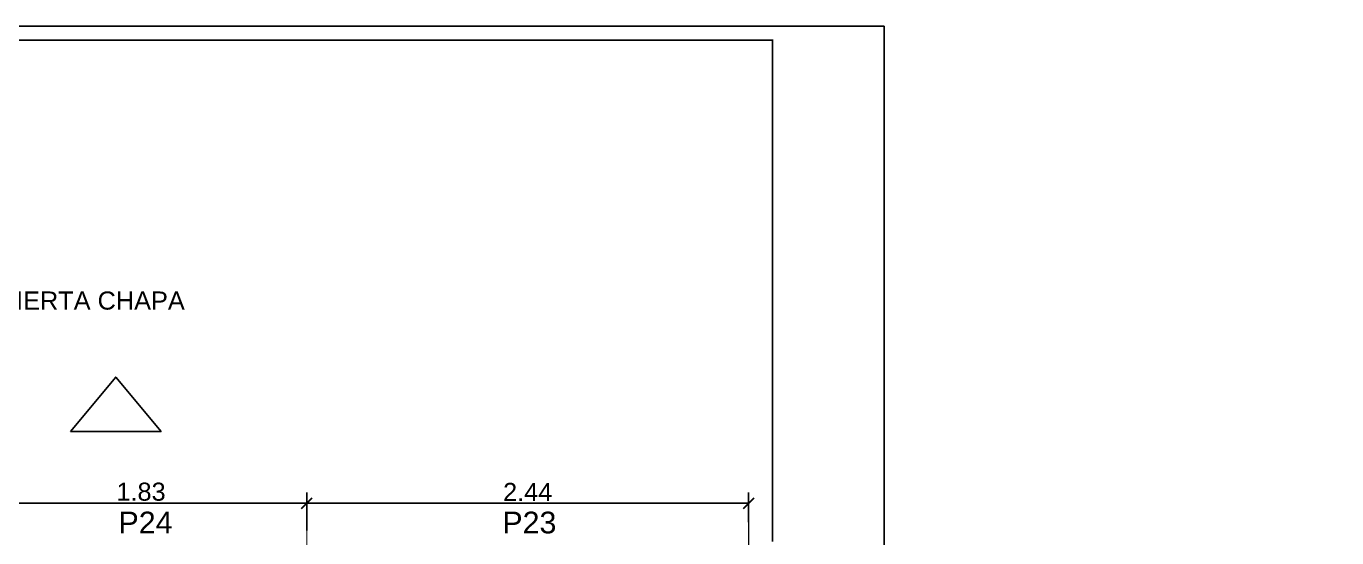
# Model space of a CAD drawing. Header units: millimetres. Extents: x 2924 to 3297, y 1496 to 1704.
# Drawn here: x 3254.22 to 3261.46, y 1568.5 to 1571.33 of the extents above; entities that cross this region are included whole.
import ezdxf

# ---------------------------------------------------------------- set-up
doc = ezdxf.new("R2010")
doc.units = ezdxf.units.MM
doc.header["$PDMODE"] = 35
doc.linetypes.add('CONTINUA', pattern=[200, 100, 100])
doc.layers.get('Defpoints').update_dxf_attribs({"color": 230})
for name, color, linetype in [('P0-MUROS', 7, 'Continuous'), ('P0-PROYECCION', 7, 'Continuous'), ('P0-TEXTOS', 7, 'Continuous'), ('P1-COTAS', 7, 'Continuous'), ('P1-MAMPOSTERIA LADRILLO', 7, 'Continuous'), ('P1-SOLADOS', 7, 'Continuous'), ('P1-TEXTOS', 7, 'Continuous')]:
    doc.layers.add(name, color=color, linetype=linetype)
doc.styles.add('Arial02.5', font='arial.ttf', dxfattribs={"width": 0.8, "height": 0.025})
doc.styles.add('Arial10', font='arial.ttf', dxfattribs={"height": 0.1})
doc.dimstyles.new('COTA-1-50', dxfattribs={"dimtxt": 0.1, "dimasz": 0.06, "dimexe": 0.06, "dimexo": 0.15, "dimgap": 0.0125, "dimtad": 1, "dimzin": 0, "dimdsep": 46, "dimtxsty": 'Arial10', "dimblk1": 'ARCHTICK', "dimblk2": 'ARCHTICK', "dimsah": 1, "dimcen": 0.09, "dimclrd": 7, "dimclre": 7, "dimclrt": 7, "dimazin": 0, "dimtfac": 1, "dimtofl": 0, "dimtmove": 2, "dimatfit": 3, "dimldrblk": 'ARCHTICK', "dimfxl": 0, "dimtolj": 1, "dimtzin": 0, "dimarcsym": 0})

# ---------------------------------------------------------------- blocks, each defined once
blk = doc.blocks.new('_ARCHTICK')
at = {"color": 0, "linetype": 'ByBlock', "const_width": 0.15}
blk.add_lwpolyline([(-0.5, -0.5), (0.5, 0.5)], dxfattribs=at)
blk = doc.blocks.new('*D340')
at = {"layer": 'Defpoints', "color": 0, "transparency": 16777216}
for p in [(3255.768657855753, 1568.692786297749), (3258.208666667484, 1568.437833888238), (3255.768657855753, 1568.392842468493)]:
    blk.add_point(p, dxfattribs=at)
at = {"layer": 'P1-COTAS', "color": 7, "lineweight": -2, "transparency": 16777216}
for p, q in [((3255.768657855753, 1568.542842468494), (3255.768657855753, 1568.752786297749)), ((3258.208666667484, 1568.587833888238), (3258.208666667484, 1568.752786297749)), ((3258.208666667484, 1568.692786297749), (3255.768657855753, 1568.692786297749))]:
    blk.add_line(p, q, dxfattribs=at)
at = {"layer": 'P1-COTAS', "color": 7, "lineweight": -2, "transparency": 16777216, "xscale": 0.06, "yscale": 0.06, "zscale": 0.06, "rotation": 180}
blk.add_blockref('_ARCHTICK', (3255.768657855753, 1568.692786297749), dxfattribs=at)
at = {"layer": 'P1-COTAS', "color": 7, "lineweight": -2, "transparency": 16777216, "xscale": 0.06, "yscale": 0.06, "zscale": 0.06}
blk.add_blockref('_ARCHTICK', (3258.208666667484, 1568.692786297749), dxfattribs=at)
at = {"layer": 'P1-COTAS', "color": 7, "transparency": 16777216, "insert": (3256.988662261619, 1568.755490936221), "char_height": 0.1, "attachment_point": 5, "style": 'Arial10'}
blk.add_mtext('\\A1;2.44', dxfattribs=at)
blk = doc.blocks.new('*D341')
at = {"layer": 'Defpoints', "color": 0, "transparency": 16777216}
for p in [(3253.938652625069, 1568.692786297749), (3253.938652625069, 1568.398783740077), (3255.768657855753, 1568.392842468493)]:
    blk.add_point(p, dxfattribs=at)
at = {"layer": 'P1-COTAS', "color": 7, "lineweight": -2, "transparency": 16777216}
for p, q in [((3253.938652625069, 1568.548783740077), (3253.938652625069, 1568.752786297749)), ((3255.768657855753, 1568.542842468494), (3255.768657855753, 1568.752786297749)), ((3255.768657855753, 1568.692786297749), (3253.938652625069, 1568.692786297749))]:
    blk.add_line(p, q, dxfattribs=at)
at = {"layer": 'P1-COTAS', "color": 7, "lineweight": -2, "transparency": 16777216, "xscale": 0.06, "yscale": 0.06, "zscale": 0.06, "rotation": 180}
blk.add_blockref('_ARCHTICK', (3253.938652625069, 1568.692786297749), dxfattribs=at)
at = {"layer": 'P1-COTAS', "color": 7, "lineweight": -2, "transparency": 16777216, "xscale": 0.06, "yscale": 0.06, "zscale": 0.06}
blk.add_blockref('_ARCHTICK', (3255.768657855753, 1568.692786297749), dxfattribs=at)
at = {"layer": 'P1-COTAS', "color": 7, "transparency": 16777216, "insert": (3254.853655240411, 1568.756377702933), "char_height": 0.1, "attachment_point": 5, "style": 'Arial10'}
blk.add_mtext('\\A1;1.83', dxfattribs=at)

msp = doc.modelspace()

# ---------------------------------------------------------------- linework, layer by layer
at = {"layer": 'P0-MUROS', "linetype": 'CONTINUA', "ltscale": 0.3}
msp.add_lwpolyline([(3254.464216568042, 1569.08999662829), (3254.964216568042, 1569.08999662829), (3254.714216568042, 1569.38999662829), (3254.464216568042, 1569.08999662829)], dxfattribs=at)
at = {"layer": 'P0-PROYECCION', "linetype": 'CONTINUA', "ltscale": 0.3, "const_width": 0.01}
msp.add_lwpolyline([(3258.340144162274, 1568.481334943875), (3258.340144162274, 1571.249827164324), (3251.606144162274, 1571.249827164324), (3251.606144162274, 1570.999827164324)], dxfattribs=at)
at = {"layer": 'P1-MAMPOSTERIA LADRILLO', "color": 5, "const_width": 0.006}
for points in [[(3255.768654277736, 1568.234164175622), (3255.768654149523, 1568.683930981784)], [(3258.208654277734, 1568.234164175623), (3258.20865414952, 1568.683930981784)]]:
    msp.add_lwpolyline(points, dxfattribs=at)
at = {"layer": 'P1-SOLADOS'}
msp.add_lwpolyline([(3251.456225679835, 1571.149827164324), (3251.456062644712, 1571.327339660185), (3258.956950959931, 1571.327339660185), (3258.956950959931, 1554.288334943875), (3261.456144162274, 1554.288334943875)], dxfattribs=at)

# ---------------------------------------------------------------- texts
at = {"layer": 'P0-TEXTOS', "style": 'Arial02.5'}
msp.add_text('CUBIERTA CHAPA', height=0.1, dxfattribs=at).set_placement((3253.868899275246, 1569.762415739787))
at = {"layer": 'P1-TEXTOS', "style": 'Arial02.5'}
for s, p in [('P24', (3254.729296003875, 1568.526659958696)), ('P23', (3256.848853163036, 1568.526659958696))]:
    msp.add_text(s, height=0.12, dxfattribs=at).set_placement(p)

# ---------------------------------------------------------------- dimensions: what is measured, and where the dimension line sits
at = {"layer": 'P1-COTAS'}
for base, p1, p2, picture, middle in [((3253.938652625069, 1568.692786297749), (3255.768657855753, 1568.392842468493), (3253.938652625069, 1568.398783740077), '*D341', (3254.853655240411, 1568.756377702933)), ((3255.768657855753, 1568.692786297749), (3258.208666667484, 1568.437833888238), (3255.768657855753, 1568.392842468493), '*D340', (3256.988662261619, 1568.755490936221))]:
    dim = msp.add_linear_dim(base=base, p1=p1, p2=p2, dimstyle='COTA-1-50', dxfattribs=at)
    dim.commit()
    dim.dimension.update_dxf_attribs({"geometry": picture, "text_midpoint": middle})

doc.saveas('drawing.dxf')
